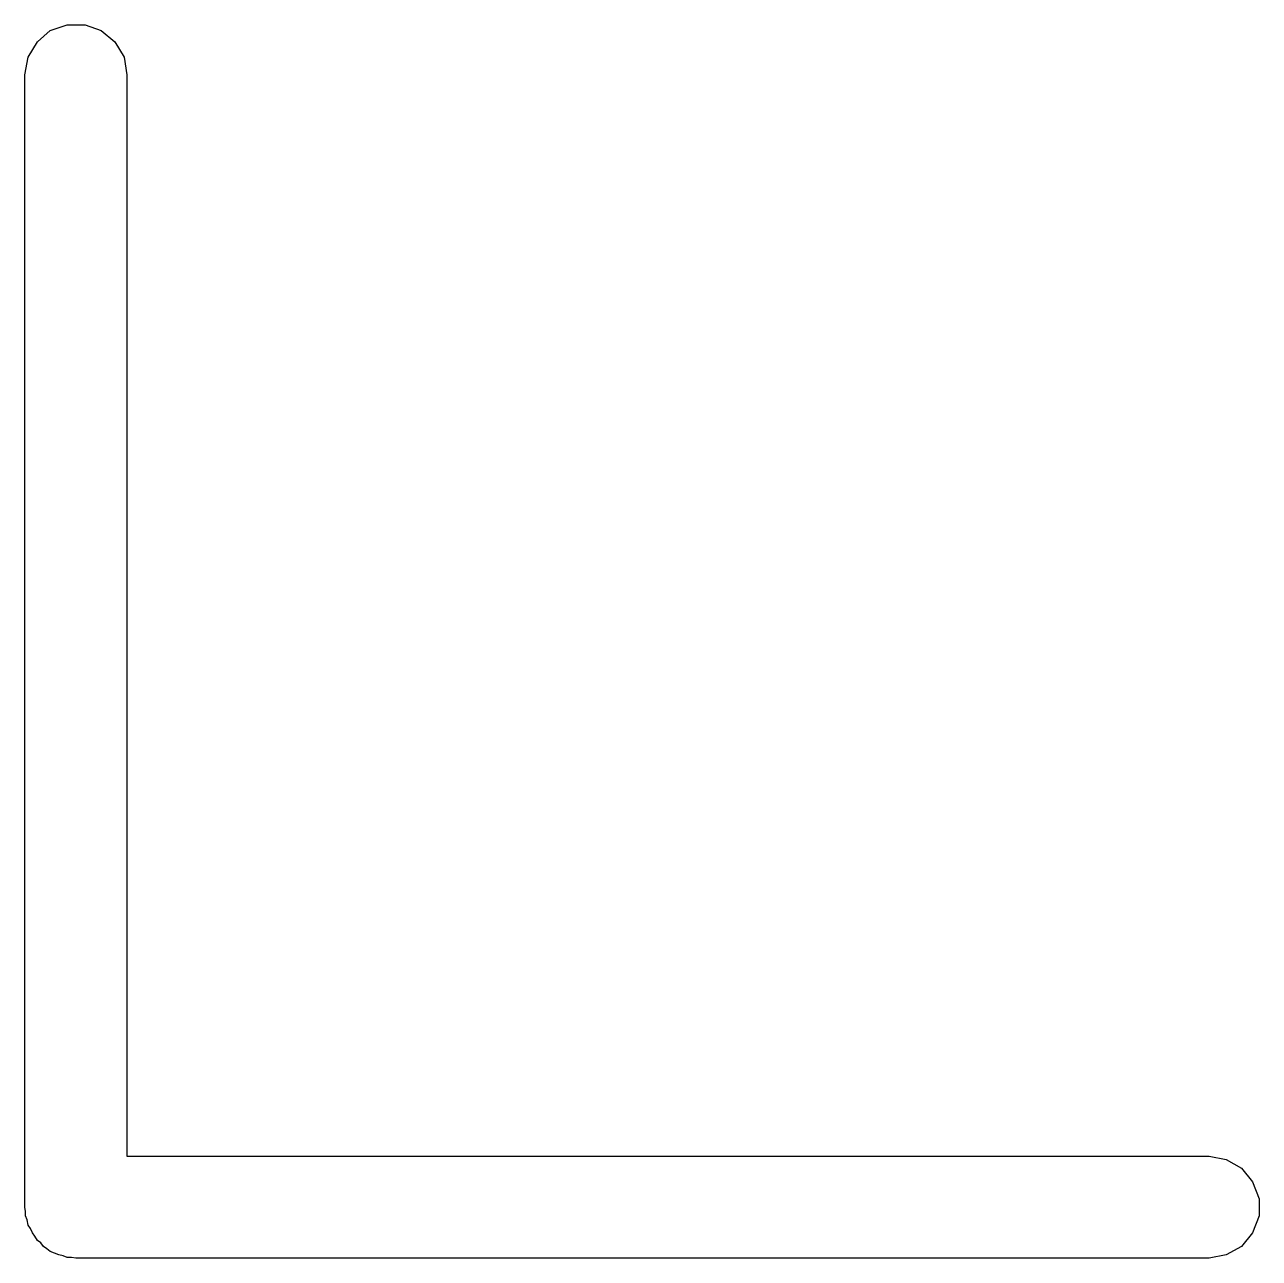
# Model space of a CAD drawing. Extents: x 100.3 to 129.7, y -169.9 to -105.7.
# Drawn here: x 126.881 to 128.331, y -163.747 to -162.298 of the extents above; entities that cross this region are included whole.
import ezdxf

# ---------------------------------------------------------------- set-up
doc = ezdxf.new("R2010")
doc.units = 0
doc.header["$MEASUREMENT"] = 0
doc.layers.add('BLACK', color=7, linetype='CONTINUOUS')

msp = doc.modelspace()

# ---------------------------------------------------------------- linework, layer by layer
at = {"layer": 'Black'}
for p, q in [((126.911, -162.305), (126.931, -162.298)), ((126.931, -162.298), (126.952, -162.298)), ((126.952, -162.298), (126.971, -162.305)), ((126.896, -162.318), (126.911, -162.305)), ((126.971, -162.305), (126.987, -162.318)), ((126.885, -162.336), (126.896, -162.318)), ((126.987, -162.318), (126.998, -162.336)), ((126.881, -162.357), (126.885, -162.336)), ((126.998, -162.336), (127.001, -162.357)), ((126.881, -163.687), (126.881, -162.357)), ((127.001, -162.357), (127.001, -163.627)), ((127.001, -163.627), (128.272, -163.627)), ((128.272, -163.627), (128.292, -163.631)), ((128.292, -163.631), (128.31, -163.641)), ((128.31, -163.641), (128.323, -163.657)), ((128.323, -163.657), (128.331, -163.677)), ((126.882, -163.692), (126.881, -163.687)), ((128.331, -163.677), (128.331, -163.697)), ((126.882, -163.697), (126.882, -163.692)), ((126.884, -163.702), (126.882, -163.697)), ((126.885, -163.708), (126.884, -163.702)), ((128.331, -163.697), (128.323, -163.717)), ((126.888, -163.712), (126.885, -163.708)), ((126.89, -163.717), (126.888, -163.712)), ((126.893, -163.721), (126.89, -163.717)), ((128.323, -163.717), (128.31, -163.733)), ((126.896, -163.726), (126.893, -163.721)), ((126.9, -163.729), (126.896, -163.726)), ((126.903, -163.733), (126.9, -163.729)), ((126.907, -163.736), (126.903, -163.733)), ((128.31, -163.733), (128.292, -163.743)), ((126.911, -163.739), (126.907, -163.736)), ((126.916, -163.741), (126.911, -163.739)), ((126.921, -163.743), (126.916, -163.741)), ((126.926, -163.744), (126.921, -163.743)), ((126.931, -163.746), (126.926, -163.744)), ((126.936, -163.746), (126.931, -163.746)), ((126.941, -163.747), (126.936, -163.746)), ((128.272, -163.747), (126.941, -163.747)), ((128.292, -163.743), (128.272, -163.747))]:
    msp.add_line(p, q, dxfattribs=at)

doc.saveas('drawing.dxf')
